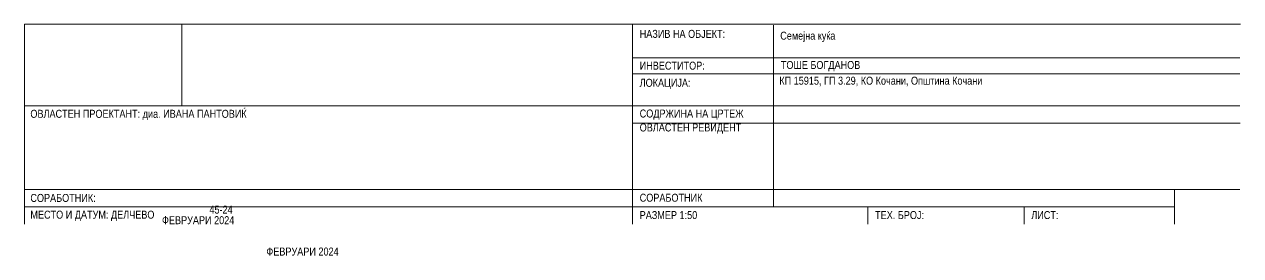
# Model space of a CAD drawing. Header units: millimetres. Extents: x -428 to 1070, y 0 to 421.
# Drawn here: x -428.1 to -48, y -0.5 to 71.8 of the extents above; entities that cross this region are included whole.
import ezdxf

# ---------------------------------------------------------------- set-up
doc = ezdxf.new("R2010")
doc.units = ezdxf.units.MM
doc.header["$MEASUREMENT"] = 0
doc.layers.add('1', color=7, linetype='Continuous', lineweight=13, true_color=0x2b2b2b)
doc.layers.add('46', color=7, linetype='Continuous', lineweight=35, true_color=0x4e4e4e)
doc.styles.add('GENERATED_STYLE_4', font='GOTHIC.TTF')

msp = doc.modelspace()

# ---------------------------------------------------------------- linework, layer by layer
at = {"layer": '1', "color": 250, "linetype": 'Continuous', "lineweight": 13, "true_color": 0x2b2b2b}
for p, q in [((-428.13, 71.85), (-48.04, 71.85)), ((-428.13, 71.85), (-428.13, 9.4)), ((-378.9, 71.85), (-378.9, 46.37)), ((-238.08, 71.85), (-238.08, 9.4)), ((-193.99, 71.58), (-193.99, 14.81)), ((-238.08, 61.36), (-48.35, 61.36)), ((-238.08, 56.36), (-48.35, 56.36)), ((-428.13, 46.37), (-48.35, 46.37)), ((-238.23, 40.95), (-48.18, 40.95)), ((-428.13, 20.23), (-48.35, 20.23)), ((-68.72, 20.23), (-68.72, 9.4)), ((-428.13, 14.81), (-68.72, 14.81)), ((-164.51, 14.81), (-164.51, 9.4)), ((-115.72, 14.81), (-115.72, 9.4))]:
    msp.add_line(p, q, dxfattribs=at)

# ---------------------------------------------------------------- texts
at = {"layer": '46', "color": 251, "linetype": 'Continuous', "lineweight": 35, "true_color": 0x4e4e4e, "char_height": 2.5, "attachment_point": 4, "style": 'GENERATED_STYLE_4'}
for s, insert in [('\\A1;{\\W0.850000x;\\pql;\\fCentury Gothic|b0|i0|c204|p34;НАЗИВ НА ОБЈЕКТ:}', (-235.84, 68.84)), ('\\A1;{\\W0.850000x;\\pql;\\fCentury Gothic|b0|i0|c204|p34;Семејна куќа}', (-191.91, 67.91)), ('\\A1;{\\W0.850000x;\\pql;\\fCentury Gothic|b0|i0|c204|p34;ИНВЕСТИТОР:}', (-235.84, 58.9)), ('\\A1;{\\W0.850000x;\\pql;\\fCentury Gothic|b0|i0|c204|p34;ТОШЕ БОГДАНОВ}', (-191.72, 58.77)), ('\\A1;{\\W0.850000x;\\pql;\\fCentury Gothic|b0|i0|c204|p34;ЛОКАЦИЈА:}', (-235.84, 53.2)), ('\\A1;{\\W0.850000x;\\pql;\\fCentury Gothic|b0|i0|c204|p34;КП 15915, ГП 3.29, КО Кочани, Општина Кочани\\P\\pql;\\fCentury Gothic|b0|i0|c204|p34;}', (-192.2, 53.99)), ('\\A1;{\\W0.850000x;\\pql;\\fCentury Gothic|b0|i0|c204|p34;ОВЛАСТЕН ПРОЕКТАНТ: д\\fCentury Gothic|b0|i0|c204|p34;иа\\fCentury Gothic|b0|i0|c204|p34;. ИВАНА ПАНТОВИЌ}', (-426.24, 43.51)), ('\\A1;{\\W0.850000x;\\pql;\\fCentury Gothic|b0|i0|c204|p34;СОДРЖИНА НА ЦРТЕЖ}', (-235.84, 43.6)), ('\\A1;{\\W0.850000x;\\pql;\\fCentury Gothic|b0|i0|c204|p34;ОВЛАСТЕН РЕВИДЕНТ\\P\\pqc;\\fCentury Gothic|b0|i0|c204|p34;}', (-235.84, 39.24)), ('\\A1;{\\W0.850000x;\\pql;\\fCentury Gothic|b0|i0|c204|p34;СОРАБОТНИК:}', (-426.24, 17.55)), ('\\A1;{\\W0.850000x;\\pql;\\fCentury Gothic|b0|i0|c204|p34;45-24\\P\\pql;\\fCentury Gothic|b0|i0|c204|p34;}', (-370.3, 13.9)), ('\\A1;{\\W0.850000x;\\pql;\\fCentury Gothic|b0|i0|c204|p34;СОРАБОТНИК}', (-235.84, 17.62)), ('\\A1;{\\W0.850000x;\\pql;\\fCentury Gothic|b0|i0|c204|p34;МЕСТО И ДАТУМ: ДЕЛЧЕВО}', (-426.24, 11.98)), ('\\A1;{\\W0.850000x;\\pql;\\fCentury Gothic|b0|i0|c204|p34;ФЕВРУАРИ 2024\\P\\pql;\\fCentury Gothic|b0|i0|c204|p34;}', (-385.11, 10.6)), ('\\A1;{\\W0.850000x;\\pql;\\fCentury Gothic|b0|i0|c204|p34;РАЗМЕР 1:50}', (-235.84, 12.2)), ('\\A1;{\\W0.850000x;\\pql;\\fCentury Gothic|b0|i0|c204|p34;ТЕХ. БРОЈ: }', (-162.27, 12.2)), ('\\A1;{\\W0.850000x;\\pql;\\fCentury Gothic|b0|i0|c204|p34;ЛИСТ: }', (-113.47, 12.2)), ('\\A1;{\\W0.850000x;\\pql;\\fCentury Gothic|b0|i0|c204|p34;ФЕВРУАРИ 2024\\P\\pql;\\fCentury Gothic|b0|i0|c204|p34;}', (-352.5, 0.79))]:
    msp.add_mtext(s, dxfattribs=dict(at, insert=insert))

doc.saveas('drawing.dxf')
